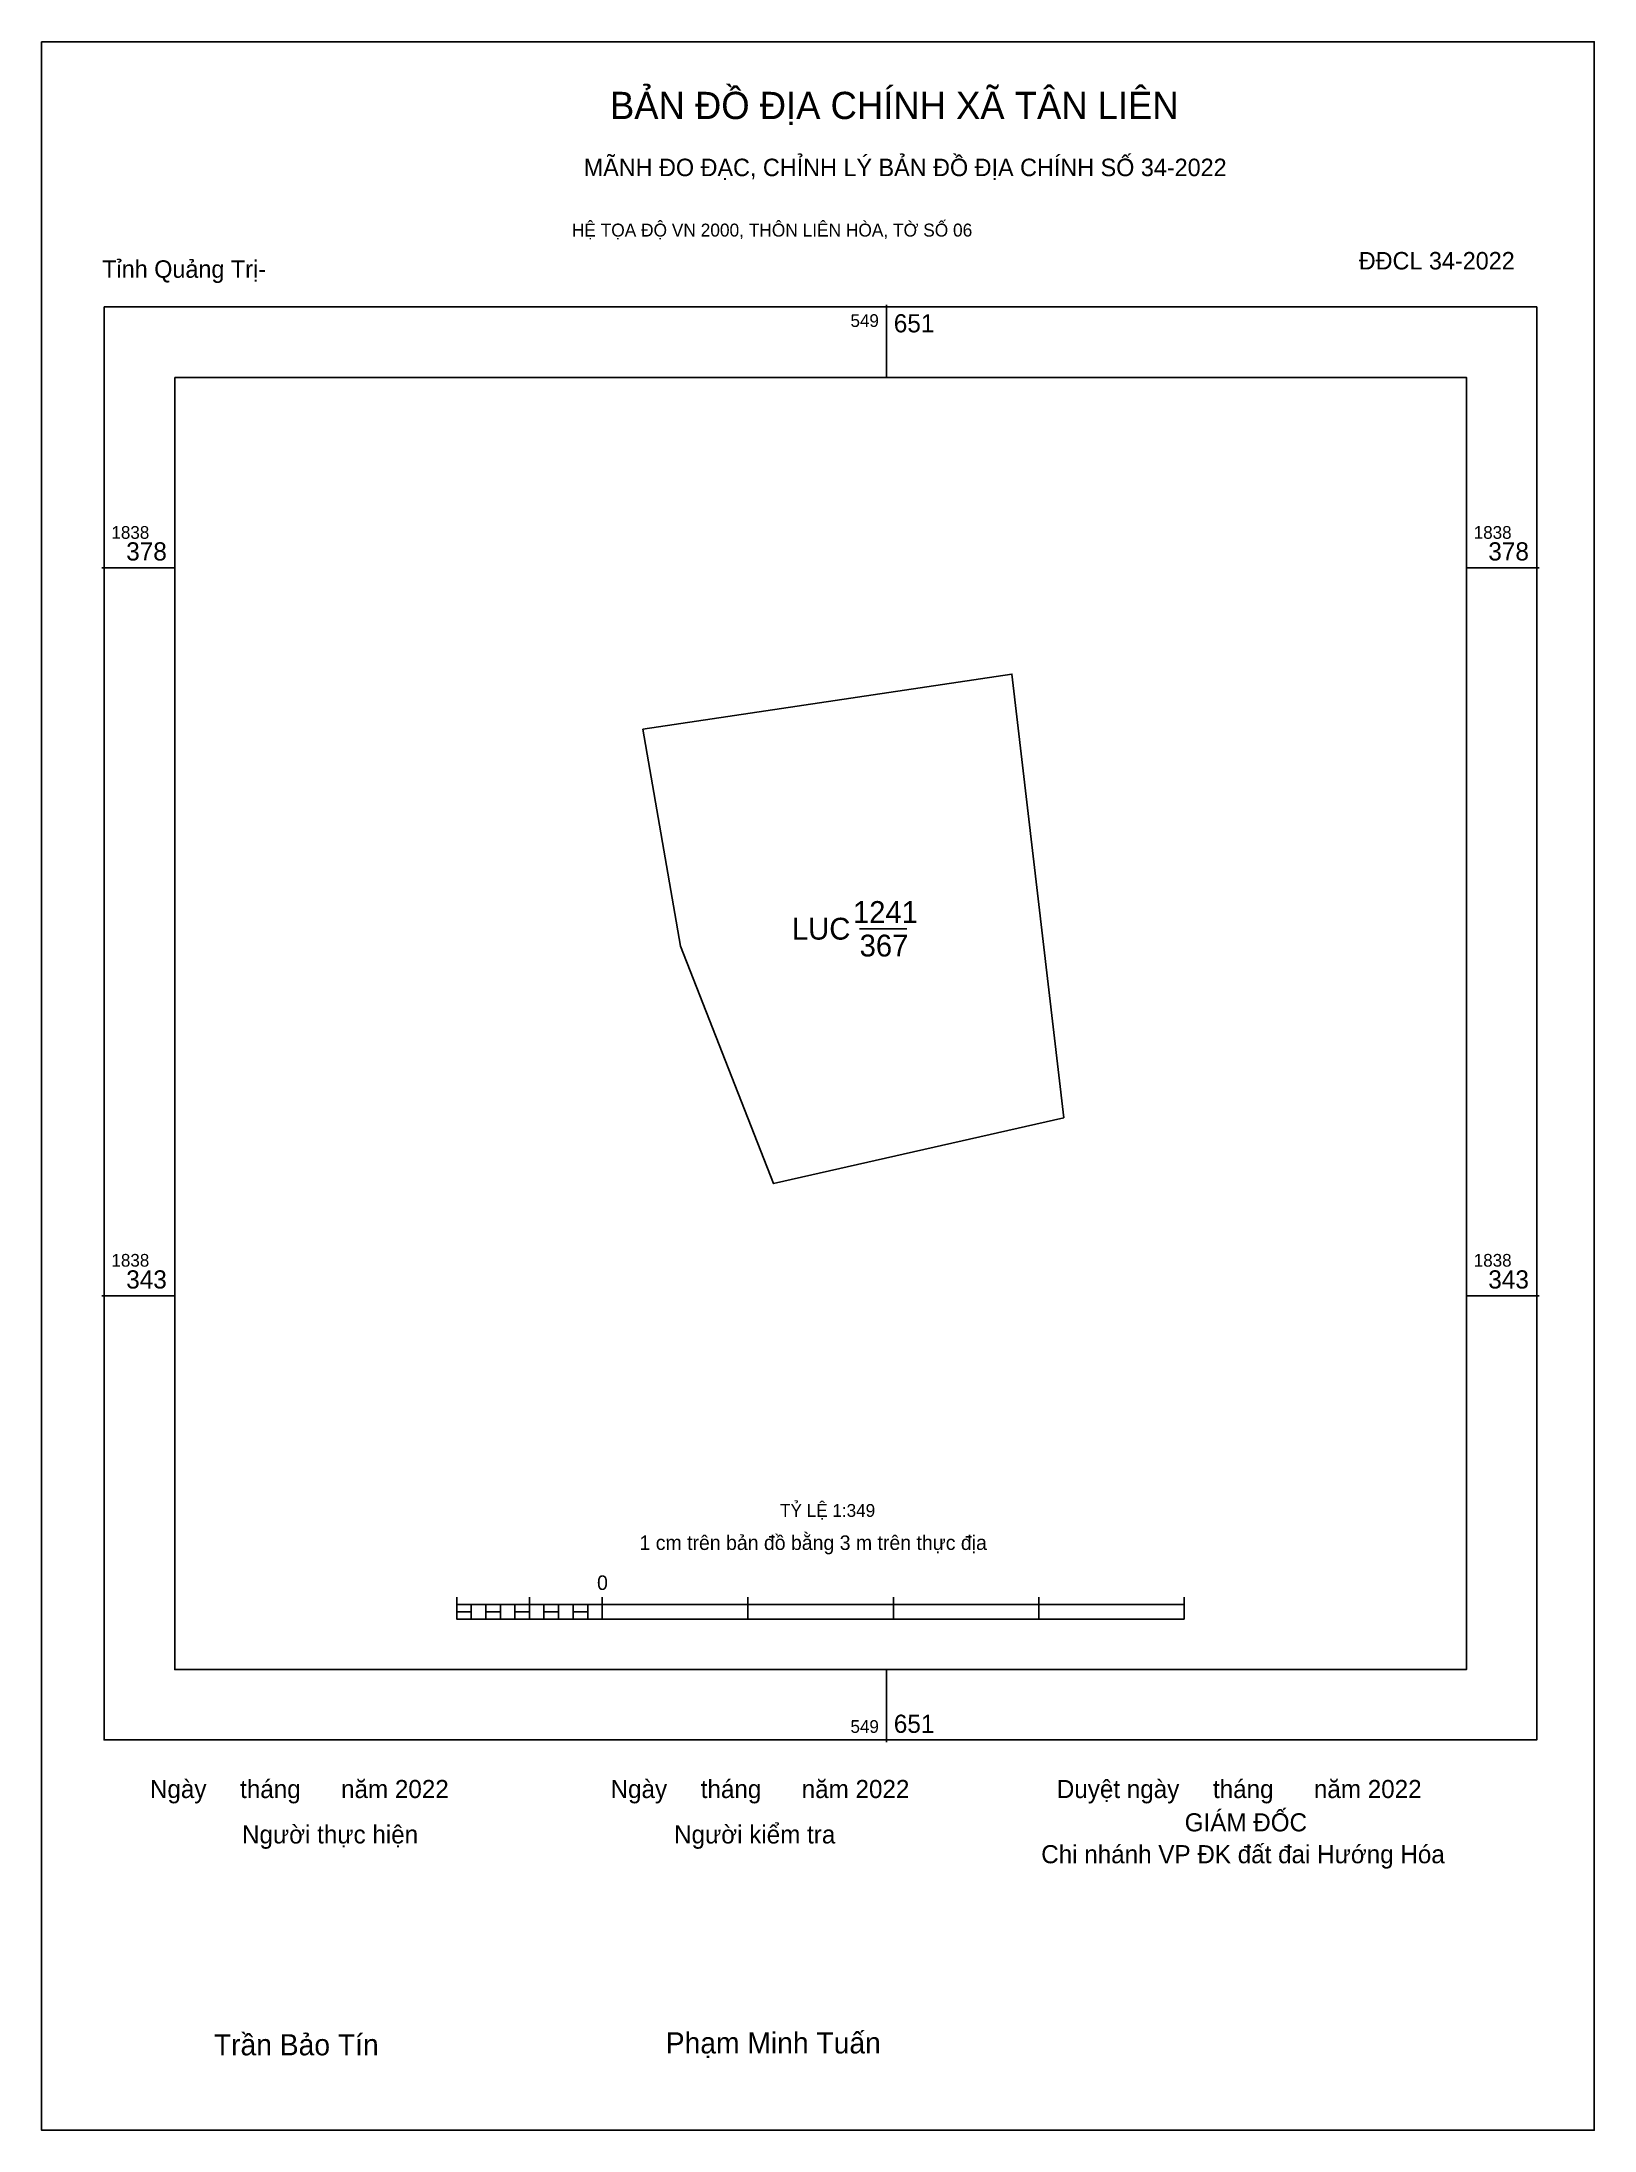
# Model space of a CAD drawing. Extents: x 549611 to 549685, y 1838304 to 1838404.
import ezdxf

# ---------------------------------------------------------------- set-up
doc = ezdxf.new("R2010")
doc.units = 0
for name, color, linetype in [('Level 10', 7, 'Continuous'), ('Level 13', 7, 'Continuous'), ('Level 15', 7, 'Continuous'), ('Level 27', 7, 'Continuous'), ('Level 6', 7, 'Continuous'), ('Level 62', 7, 'Continuous'), ('Level 63', 7, 'Continuous'), ('Level 9', 7, 'Continuous')]:
    doc.layers.add(name, color=color, linetype=linetype)

msp = doc.modelspace()

# ---------------------------------------------------------------- linework, layer by layer
at = {"layer": 'Level 10'}
msp.add_lwpolyline([(549659.65, 1838352.26), (549645.71, 1838349.1), (549641.25, 1838360.49), (549639.44, 1838370.91), (549657.16, 1838373.56)], close=True, dxfattribs=at)
at = {"layer": 'Level 15'}
msp.add_lwpolyline([(549610.57, 1838403.91), (549685.13, 1838403.91), (549685.13, 1838303.65), (549610.57, 1838303.65)], close=True, dxfattribs=at)
at = {"layer": 'Level 27'}
for p, q in [((549657.16, 1838373.56), (549657.16, 1838373.56)), ((549639.44, 1838370.91), (549639.44, 1838370.91)), ((549641.25, 1838360.49), (549641.25, 1838360.49)), ((549659.65, 1838352.26), (549659.65, 1838352.26)), ((549645.71, 1838349.1), (549645.71, 1838349.1))]:
    msp.add_line(p, q, dxfattribs=at)
at = {"layer": 'Level 62'}
msp.add_lwpolyline([(549616.96, 1838387.8), (549678.99, 1838387.8), (549678.99, 1838325.77), (549616.96, 1838325.77)], close=True, dxfattribs=at)
at = {"layer": 'Level 63'}
for p, q in [((549651.14, 1838391.29), (549651.14, 1838387.8)), ((549613.46, 1838378.66), (549616.96, 1838378.66)), ((549678.99, 1838378.66), (549682.48, 1838378.66)), ((549613.46, 1838343.71), (549616.96, 1838343.71)), ((549678.99, 1838343.71), (549682.48, 1838343.71)), ((549630.5, 1838329.24), (549630.5, 1838328.19)), ((549634, 1838329.24), (549634, 1838328.19)), ((549637.49, 1838329.24), (549637.49, 1838328.19)), ((549644.48, 1838329.24), (549644.48, 1838328.19)), ((549651.47, 1838329.24), (549651.47, 1838328.19)), ((549658.46, 1838329.24), (549658.46, 1838328.19)), ((549665.44, 1838329.24), (549665.44, 1838328.19)), ((549630.5, 1838328.89), (549665.44, 1838328.89)), ((549630.5, 1838328.19), (549665.44, 1838328.19)), ((549631.2, 1838328.89), (549631.2, 1838328.19)), ((549631.9, 1838328.89), (549631.9, 1838328.19)), ((549632.6, 1838328.89), (549632.6, 1838328.19)), ((549633.3, 1838328.89), (549633.3, 1838328.19)), ((549634, 1838328.89), (549634, 1838328.19)), ((549634.69, 1838328.89), (549634.69, 1838328.19)), ((549635.39, 1838328.89), (549635.39, 1838328.19)), ((549636.09, 1838328.89), (549636.09, 1838328.19)), ((549636.79, 1838328.89), (549636.79, 1838328.19)), ((549637.49, 1838328.89), (549637.49, 1838328.19)), ((549651.14, 1838325.77), (549651.14, 1838322.28))]:
    msp.add_line(p, q, dxfattribs=at)
for points in [[(549613.57, 1838391.18), (549682.37, 1838391.18), (549682.37, 1838322.39), (549613.57, 1838322.39)], [(549630.5, 1838328.54), (549631.2, 1838328.54), (549631.2, 1838328.19), (549630.5, 1838328.19)], [(549630.5, 1838328.54), (549631.2, 1838328.54), (549631.2, 1838328.19), (549630.5, 1838328.19)], [(549631.9, 1838328.54), (549632.6, 1838328.54), (549632.6, 1838328.19), (549631.9, 1838328.19)], [(549633.3, 1838328.54), (549634, 1838328.54), (549634, 1838328.19), (549633.3, 1838328.19)], [(549634.69, 1838328.54), (549635.39, 1838328.54), (549635.39, 1838328.19), (549634.69, 1838328.19)], [(549636.09, 1838328.54), (549636.79, 1838328.54), (549636.79, 1838328.19), (549636.09, 1838328.19)]]:
    msp.add_lwpolyline(points, close=True, dxfattribs=at)
at = {"layer": 'Level 9'}
msp.add_line((549649.85, 1838361.33), (549652.11, 1838361.33), dxfattribs=at)

# ---------------------------------------------------------------- texts
at = {"layer": 'Level 13'}
for s, p in [('1241', (549649.53, 1838361.61)), ('LUC', (549646.6, 1838360.81)), ('367', (549649.85, 1838360))]:
    msp.add_text(s, height=1.048, dxfattribs=at).set_placement(p)
at = {"layer": 'Level 6'}
msp.add_text('TỶ LỆ 1:349', height=0.6143, dxfattribs=at).set_placement((549646.03, 1838333.1))
at = {"layer": 'Level 63'}
for s, height, p in [('BẢN ĐỒ ĐỊA CHÍNH XÃ TÂN LIÊN', 1.3081, (549637.86, 1838400.2)), ('MÃNH ĐO ĐẠC, CHỈNH LÝ BẢN ĐỒ ĐỊA CHÍNH SỐ 34-2022', 0.8394, (549636.6, 1838397.46)), ('HỆ TỌA ĐỘ VN 2000, THÔN LIÊN HÒA, TỜ SỐ 06', 0.6214, (549636.03, 1838394.56)), ('549', 0.611, (549649.41, 1838390.22)), ('651', 0.874, (549651.49, 1838389.96)), ('1838', 0.611, (549613.92, 1838380.05)), ('1838', 0.611, (549679.34, 1838380.05)), ('378', 0.874, (549614.63, 1838379.01)), ('378', 0.874, (549680.04, 1838379.01)), ('D', 0.0035, (549641.25, 1838360.49)), ('1838', 0.611, (549613.92, 1838345.11)), ('1838', 0.611, (549679.34, 1838345.11)), ('343', 0.874, (549614.63, 1838344.06)), ('343', 0.874, (549680.04, 1838344.06)), ('1 cm trên bản đồ bằng 3 m trên thực địa', 0.6989, (549639.28, 1838331.51)), ('0', 0.699, (549637.24, 1838329.59)), ('549', 0.611, (549649.41, 1838322.73)), ('651', 0.874, (549651.49, 1838322.73)), ('Ngày     tháng      năm 2022', 0.8695, (549615.77, 1838319.6)), ('Ngày     tháng      năm 2022', 0.8695, (549637.89, 1838319.6)), ('Duyệt ngày     tháng      năm 2022', 0.8695, (549659.32, 1838319.6)), ('GIÁM ĐỐC', 0.869, (549665.46, 1838318)), ('Người thực hiện', 0.8695, (549620.19, 1838317.42)), ('Người kiểm tra', 0.8695, (549640.94, 1838317.42)), ('Chi nhánh VP ĐK đất đai Hướng Hóa', 0.8695, (549658.57, 1838316.47)), ('Trần Bảo Tín', 1.0142, (549618.84, 1838307.25)), ('Phạm Minh Tuấn', 1.0142, (549640.54, 1838307.34))]:
    msp.add_text(s, height=height, dxfattribs=at).set_placement(p)
at = {"layer": 'Level 9'}
for s, p in [('Tỉnh Quảng Trị-', (549613.48, 1838392.58)), ('ĐĐCL 34-2022', (549673.82, 1838392.98))]:
    msp.add_text(s, height=0.8394, dxfattribs=at).set_placement(p)

doc.saveas('drawing.dxf')
